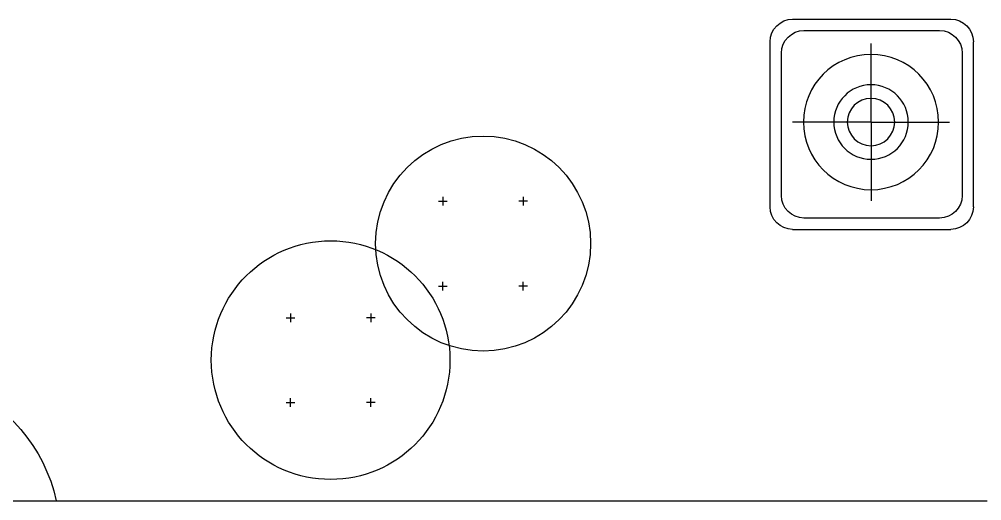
# Model space of a CAD drawing. Header units: millimetres. Extents: x 630 to 33459, y 325 to 36927.
# Drawn here: x 23803 to 25932, y 9995 to 11060 of the extents above; entities that cross this region are included whole.
import ezdxf

# ---------------------------------------------------------------- set-up
doc = ezdxf.new("R2010")
doc.units = ezdxf.units.MM
for name, color, linetype in [('3', 7, 'Continuous'), ('JJ', 8, 'Continuous'), ('PUB_WINDW', 7, 'Continuous')]:
    doc.layers.add(name, color=color, linetype=linetype)
doc.styles.add('DIM_FONT', font='SIMPLEX', dxfattribs={"width": 0.8})
doc.styles.get("Standard").update_dxf_attribs({"font": 'arial.ttf'})

# ---------------------------------------------------------------- blocks, each defined once
blk = doc.blocks.new('A$C578550E8')
at = {"layer": 'JJ'}
for p, q in [((399.8, 464.6, -1600), (49.9, 464.6, -1600)), ((374.8, 439.7, -1600), (74.8, 439.7, -1600)), ((0, 49.9, -1600), (0, 414.8, -1600)), ((226.5, 237.3, -1600), (226.5, 411.1, -1600)), ((449.6, 49.9, -1600), (449.6, 414.8, -1600)), ((24.9, 389.8, -1600), (24.9, 74.8, -1600)), ((424.7, 74.8, -1600), (424.7, 389.8, -1600)), ((226.5, 237.3, -1600), (52.7, 237.3, -1600)), ((226.5, 237.3, -1600), (226.5, 63.4, -1600)), ((226.5, 237.3, -1600), (400.3, 237.3, -1600)), ((74.8, 24.9, -1600), (374.8, 24.9, -1600)), ((399.8, 0, -1600), (49.9, 0, -1600))]:
    blk.add_line(p, q, dxfattribs=at)
for radius in [149.6, 82.4, 52.4]:
    blk.add_circle((226.5, 237.3, -1600), radius, dxfattribs=at)
for centre, start, end in [((49.9, 414.8, -1600), 90, 180), ((399.8, 414.8, -1600), 360, 90), ((74.8, 389.8, -1600), 90, 180), ((374.8, 389.8, -1600), 360, 90), ((74.8, 74.8, -1600), 180, 270), ((374.8, 74.8, -1600), 270, 360), ((49.9, 49.9, -1600), 180, 270), ((399.8, 49.9, -1600), 270, 360)]:
    blk.add_arc(centre, 49.9, start, end, dxfattribs=at)
blk = doc.blocks.new('A$C721D56CF')
for p, q in [((0, 9.6), (19.3, 9.6)), ((9.6, 19.3), (9.6, 0))]:
    blk.add_line(p, q)
blk = doc.blocks.new('1T4F83聚福元')
at = {"layer": '3'}
blk.add_line((6945.1, -2640.7), (9545.1, -2640.7), dxfattribs=at)
at = {"layer": 'JJ', "linetype": 'Continuous'}
blk.add_lwpolyline([(6145.1, -1616, -0.248335), (6882, -1765.1, -0.205001), (7050.4, -2088.9, 0.286297), (7264.3, -2380.3, -0.247493), (7486.1, -2640.7)], format="xyb", dxfattribs=at)
at = {"layer": 'JJ'}
for centre, radius in [((8430, -2072.2), 237.8), ((8092.8, -2329.8), 263.9)]:
    blk.add_circle(centre, radius, dxfattribs=at)
at = {"layer": 'JJ', "xscale": -1}
for name, p in [('A$C578550E8', (9514.4, -2040.7)), ('A$C721D56CF', (8528.5, -1988.1)), ('A$C721D56CF', (8191.4, -2245.7))]:
    blk.add_blockref(name, p, dxfattribs=at)
at = {"layer": 'JJ'}
for p in [(8331.4, -1988.1), (7994.3, -2245.7)]:
    blk.add_blockref('A$C721D56CF', p, dxfattribs=at)
at = {"layer": 'JJ', "xscale": -1, "rotation": 180}
for p in [(8331.4, -2156.4), (7994.3, -2414)]:
    blk.add_blockref('A$C721D56CF', p, dxfattribs=at)
at = {"layer": 'JJ', "rotation": 180}
for p in [(8528.5, -2156.4), (8191.4, -2414)]:
    blk.add_blockref('A$C721D56CF', p, dxfattribs=at)
at = {"layer": 'JJ', "oblique": -180, "text_generation_flag": 4, "width": 0.8, "flags": 9}
blk.add_attdef('XSIZE', (12307.9, 14297.8), '', height=0.441, rotation=90, dxfattribs=at)
at = {"layer": 'JJ', "style": 'DIM_FONT', "oblique": -180, "text_generation_flag": 4, "width": 0.8, "flags": 9}
for tag in ['XSIZE', 'YSIZE']:
    blk.add_attdef(tag, (12780.2, 14084.5), '', height=0.441, rotation=90, dxfattribs=at)

msp = doc.modelspace()

# ---------------------------------------------------------------- block references
at = {"layer": 'PUB_WINDW'}
msp.add_blockref('1T4F83聚福元', (16399.4, 12636.2), dxfattribs=at)

doc.saveas('drawing.dxf')
